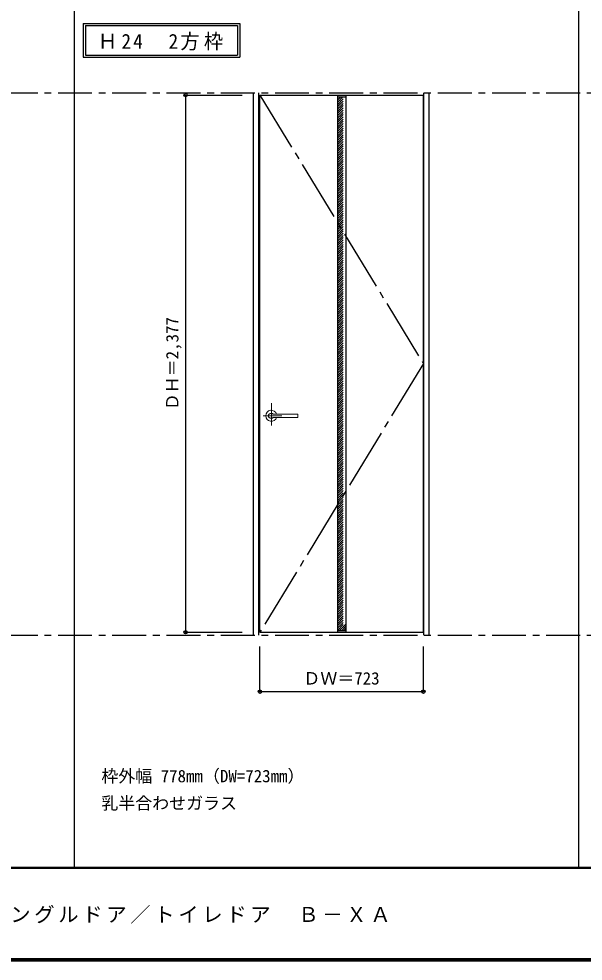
# Model space of a CAD drawing. Units: millimetres, scale not verified. Extents: x -6000 to 5700, y -4307 to 4260.
# Drawn here: x -3503 to -1007, y -4205 to -36 of the extents above; entities that cross this region are included whole.
import ezdxf
from ezdxf.enums import TextEntityAlignment as Align

# ---------------------------------------------------------------- set-up
doc = ezdxf.new("R2010")
doc.units = ezdxf.units.MM
doc.header["$LTSCALE"] = 30
doc.header["$PDMODE"] = 32
doc.header["$PDSIZE"] = 15
for name, pattern in [('CHAIN1', [8, 5, -1, 1, -1]), ('CHAIN2', [12, 9, -1, 1, -1]), ('DASHED1', [1.8, 1.2, -0.6])]:
    doc.linetypes.add(name, pattern=pattern)
for name, color, linetype in [('0-1_通り芯', 7, 'CHAIN1'), ('0-2_扉', 3, 'Continuous'), ('0-3_仕上げ', 7, 'Continuous'), ('0-4_枠', 3, 'Continuous'), ('0-7', 7, 'CHAIN2'), ('0-A_文字', 7, 'Continuous'), ('0-B_寸法', 7, 'Continuous'), ('0-C_ハッチ', 4, 'DASHED1'), ('F-1_枠', 6, 'Continuous'), ('F-A_文字', 7, 'Continuous')]:
    doc.layers.add(name, color=color, linetype=linetype)
doc.layers.add('0-5_レバー', color=7, linetype='Continuous', lineweight=18)
doc.styles.add('ＭＳ ゴシック', font='')
doc.styles.get('ＭＳ ゴシック').set_extended_font_data('MS Gothic')

msp = doc.modelspace()

# ---------------------------------------------------------------- linework, layer by layer
at = {"layer": '0-1_通り芯'}
for p, q in [((-5490, -362.5), (3436.4, -362.5)), ((-5490, -2762.5), (3436.4, -2762.5))]:
    msp.add_line(p, q, dxfattribs=at)
at = {"layer": '0-2_扉'}
for p, q in [((-2436.8, -372.5), (-1713.8, -372.5)), ((-2436.8, -2749.5), (-2436.8, -372.5)), ((-1713.8, -2749.5), (-1713.8, -372.5)), ((-2436.8, -2749.5), (-1713.8, -2749.5))]:
    msp.add_line(p, q, dxfattribs=at)
at = {"layer": '0-3_仕上げ', "color": 3}
for p, q in [((-2094.3, -372.5), (-2094.3, -2749.5)), ((-2056.3, -372.5), (-2056.3, -2749.5))]:
    msp.add_line(p, q, dxfattribs=at)
at = {"layer": '0-3_仕上げ'}
for p, q in [((-2094.3, -380.5), (-2056.3, -380.5)), ((-2094.3, -2741.5), (-2056.3, -2741.5))]:
    msp.add_line(p, q, dxfattribs=at)
at = {"layer": '0-4_枠'}
for p, q in [((-2465.8, -2762.5), (-2465.8, -362.5)), ((-2441.8, -2762.5), (-2441.8, -362.5)), ((-1711.8, -2762.5), (-1711.8, -362.5)), ((-1687.8, -2762.5), (-1687.8, -362.5))]:
    msp.add_line(p, q, dxfattribs=at)
at = {"layer": '0-5_レバー', "color": 4, "linetype": 'CHAIN1'}
for p, q in [((-2386.3, -1735.54), (-2386.3, -1835.39)), ((-2339.5, -1792), (-2422.52, -1792))]:
    msp.add_line(p, q, dxfattribs=at)
at = {"layer": '0-5_レバー'}
for q in [(-2269.3, -1786.51), (-2269.3, -1797.5)]:
    msp.add_line((-2269.3, -1792), q, dxfattribs=at)
for points in [[(-2376.34, -1785.01), (-2377.11, -1784.22), (-2379.08, -1782.85), (-2381.32, -1781.84), (-2383.76, -1781.21), (-2386.3, -1781), (-2388.84, -1781.21), (-2391.27, -1781.84), (-2393.52, -1782.85), (-2395.49, -1784.22), (-2397.11, -1785.89), (-2398.31, -1787.79), (-2399.05, -1789.85), (-2399.3, -1792), (-2399.05, -1794.15), (-2398.31, -1796.21), (-2397.11, -1798.11), (-2395.49, -1799.78), (-2393.52, -1801.15), (-2391.27, -1802.16), (-2388.84, -1802.79), (-2386.3, -1803), (-2383.76, -1802.79), (-2381.32, -1802.16), (-2379.08, -1801.15), (-2377.11, -1799.78), (-2376.34, -1798.99)], [(-2270.8, -1785), (-2280.53, -1785), (-2290.71, -1785), (-2300.31, -1785), (-2309.3, -1785), (-2317.71, -1785), (-2325.52, -1785), (-2332.34, -1785), (-2338.64, -1785), (-2344.4, -1785), (-2349.65, -1785), (-2354.44, -1785), (-2359.09, -1785), (-2363.3, -1785), (-2367.05, -1785), (-2369.05, -1785), (-2370.9, -1785), (-2372.91, -1785.01), (-2375.32, -1785.01), (-2376.81, -1785.01), (-2378.35, -1785.01), (-2379.87, -1785.01), (-2380.97, -1785.01), (-2381.43, -1785.01), (-2381.43, -1785.02)], [(-2270.8, -1785), (-2279.88, -1785), (-2280.28, -1785)], [(-2381.28, -1798.99), (-2381.15, -1798.99), (-2380.71, -1798.99), (-2379.99, -1798.99), (-2378.97, -1798.99), (-2377.71, -1798.99), (-2376.36, -1798.99), (-2373.5, -1798.99), (-2370.52, -1799), (-2367.5, -1799), (-2364.46, -1799), (-2361.39, -1799), (-2358.31, -1799), (-2354.31, -1799), (-2349.9, -1799), (-2344.93, -1799), (-2339.4, -1799), (-2333.31, -1799), (-2326.66, -1799), (-2319.45, -1799), (-2310.86, -1799), (-2301.6, -1799), (-2291.66, -1799), (-2281.05, -1799), (-2270.8, -1799)]]:
    msp.add_lwpolyline(points, dxfattribs=at)
for centre, radius, start, end in [((-2386.3, -1792), 24.55, 16.59952, 343.36736), ((-2270.8, -1786.5), 1.5, 0.00847, 89.9163), ((-2270.8, -1786.5), 1.5, 360, 90.17419), ((-2270.8, -1797.5), 1.5, 270.16419, 0), ((-2270.8, -1797.5), 1.5, 269.91059, 359.99153)]:
    msp.add_arc(centre, radius, start, end, dxfattribs=at)
at = {"layer": '0-7'}
for p, q in [((-2436.8, -372.5), (-1713.8, -1561)), ((-1713.8, -1561), (-2436.8, -2749.5))]:
    msp.add_line(p, q, dxfattribs=at)
at = {"layer": '0-A_文字'}
for p, q in [((-3218.4, -55.5), (-3218.4, -205.5)), ((-3208.4, -65.5), (-3208.4, -195.5)), ((-3208.4, -65.5), (-2535.78, -65.5)), ((-2535.78, -65.5), (-2535.78, -195.5)), ((-3218.4, -205.5), (-2525.78, -205.5)), ((-3208.4, -195.5), (-2535.78, -195.5))]:
    msp.add_line(p, q, dxfattribs=at)
msp.add_lwpolyline([(-3218.4, -55.5), (-2525.78, -55.5), (-2525.78, -205.5)], dxfattribs=at)
at = {"layer": '0-B_寸法', "color": 4}
for p, q in [((-2765.8, -372.5), (-2515.8, -372.5)), ((-2765.8, -372.5), (-2765.8, -2749.5)), ((-2765.8, -2749.5), (-2515.8, -2749.5)), ((-2436.8, -3012.5), (-2436.8, -2812.5)), ((-1713.8, -3012.5), (-1713.8, -2812.5)), ((-2436.8, -3012.5), (-1713.8, -3012.5))]:
    msp.add_line(p, q, dxfattribs=at)
at = {"layer": '0-B_寸法'}
for p in [(-2765.8, -372.5), (-2765.8, -2749.5), (-2436.8, -3012.5), (-1713.8, -3012.5)]:
    msp.add_point(p, dxfattribs=at)
at = {"layer": '0-C_ハッチ'}
for p, q in [((-2094.3, -385.61), (-2089.19, -380.5)), ((-2094.3, -395.51), (-2079.29, -380.5)), ((-2094.3, -405.41), (-2069.39, -380.5)), ((-2094.3, -415.31), (-2059.49, -380.5)), ((-2094.3, -425.21), (-2056.3, -387.21)), ((-2094.3, -435.11), (-2056.69, -397.5)), ((-2094.3, -445.01), (-2056.3, -407.01)), ((-2094.3, -454.91), (-2056.3, -416.91)), ((-2094.3, -464.81), (-2056.3, -426.81)), ((-2094.3, -474.71), (-2056.3, -436.71)), ((-2094.3, -484.61), (-2056.3, -446.61)), ((-2094.3, -494.51), (-2056.3, -456.51)), ((-2094.3, -504.41), (-2056.3, -466.41)), ((-2094.3, -514.31), (-2056.3, -476.31)), ((-2094.3, -524.21), (-2056.3, -486.21)), ((-2094.3, -534.11), (-2056.3, -496.11)), ((-2094.3, -544.01), (-2056.3, -506.01)), ((-2094.3, -553.9), (-2056.3, -515.9)), ((-2094.3, -563.8), (-2056.3, -525.8)), ((-2094.3, -573.7), (-2056.3, -535.7)), ((-2094.3, -583.6), (-2056.3, -545.6)), ((-2094.3, -593.5), (-2056.3, -555.5)), ((-2094.3, -603.4), (-2056.3, -565.4)), ((-2094.3, -613.3), (-2056.3, -575.3)), ((-2094.3, -623.2), (-2056.3, -585.2)), ((-2094.3, -633.1), (-2056.3, -595.1)), ((-2094.3, -643), (-2056.3, -605)), ((-2094.3, -652.9), (-2056.3, -614.9)), ((-2094.3, -662.8), (-2056.3, -624.8)), ((-2094.3, -672.7), (-2056.3, -634.7)), ((-2094.3, -682.6), (-2056.3, -644.6)), ((-2094.3, -692.5), (-2056.3, -654.5)), ((-2094.3, -702.4), (-2056.3, -664.4)), ((-2094.3, -712.3), (-2056.3, -674.3)), ((-2094.3, -722.2), (-2056.3, -684.2)), ((-2094.3, -732.1), (-2056.3, -694.1)), ((-2094.3, -742), (-2056.3, -704)), ((-2094.3, -751.89), (-2056.3, -713.89)), ((-2094.3, -761.79), (-2056.3, -723.79)), ((-2094.3, -771.69), (-2056.3, -733.69)), ((-2094.3, -781.59), (-2056.3, -743.59)), ((-2094.3, -791.49), (-2056.3, -753.49)), ((-2094.3, -801.39), (-2056.3, -763.39)), ((-2094.3, -811.29), (-2056.3, -773.29)), ((-2094.3, -821.19), (-2056.3, -783.19)), ((-2094.3, -831.09), (-2056.3, -793.09)), ((-2094.3, -840.99), (-2056.3, -802.99)), ((-2094.3, -850.89), (-2056.3, -812.89)), ((-2094.3, -860.79), (-2056.3, -822.79)), ((-2094.3, -870.69), (-2056.3, -832.69)), ((-2094.3, -880.59), (-2056.3, -842.59)), ((-2094.3, -890.49), (-2056.3, -852.49)), ((-2094.3, -900.39), (-2056.3, -862.39)), ((-2094.3, -910.29), (-2056.3, -872.29)), ((-2094.3, -920.19), (-2056.3, -882.19)), ((-2094.3, -930.09), (-2056.3, -892.09)), ((-2094.3, -939.98), (-2056.3, -901.98)), ((-2094.3, -949.88), (-2056.3, -911.88)), ((-2094.3, -959.78), (-2056.3, -921.78)), ((-2094.3, -969.68), (-2056.3, -931.68)), ((-2094.3, -979.58), (-2056.3, -941.58)), ((-2094.3, -989.48), (-2056.3, -951.48)), ((-2094.3, -999.38), (-2056.3, -961.38)), ((-2094.3, -1009.28), (-2056.3, -971.28)), ((-2094.3, -1019.18), (-2056.3, -981.18)), ((-2094.3, -1029.08), (-2056.3, -991.08)), ((-2094.3, -1038.98), (-2056.3, -1000.98)), ((-2094.3, -1048.88), (-2056.3, -1010.88)), ((-2094.3, -1058.78), (-2056.3, -1020.78)), ((-2094.3, -1068.68), (-2056.3, -1030.68)), ((-2094.3, -1078.58), (-2056.3, -1040.58)), ((-2094.3, -1088.48), (-2056.3, -1050.48)), ((-2094.3, -1098.38), (-2056.3, -1060.38)), ((-2094.3, -1108.28), (-2056.3, -1070.28)), ((-2094.3, -1118.18), (-2056.3, -1080.18)), ((-2094.3, -1128.08), (-2056.3, -1090.08)), ((-2094.3, -1137.97), (-2056.3, -1099.97)), ((-2094.3, -1147.87), (-2056.3, -1109.87)), ((-2094.3, -1157.77), (-2056.3, -1119.77)), ((-2094.3, -1167.67), (-2056.3, -1129.67)), ((-2094.3, -1177.57), (-2056.3, -1139.57)), ((-2094.3, -1187.47), (-2056.3, -1149.47)), ((-2094.3, -1197.37), (-2056.3, -1159.37)), ((-2094.3, -1207.27), (-2056.3, -1169.27)), ((-2094.3, -1217.17), (-2056.3, -1179.17)), ((-2094.3, -1227.07), (-2056.3, -1189.07)), ((-2094.3, -1236.97), (-2056.3, -1198.97)), ((-2094.3, -1246.87), (-2056.3, -1208.87)), ((-2094.3, -1256.77), (-2056.3, -1218.77)), ((-2094.3, -1266.67), (-2056.3, -1228.67)), ((-2094.3, -1276.57), (-2056.3, -1238.57)), ((-2094.3, -1286.47), (-2056.3, -1248.47)), ((-2094.3, -1296.37), (-2056.3, -1258.37)), ((-2094.3, -1306.27), (-2056.3, -1268.27)), ((-2094.3, -1316.17), (-2056.3, -1278.17)), ((-2094.3, -1326.07), (-2056.3, -1288.07)), ((-2094.3, -1335.96), (-2056.3, -1297.96)), ((-2094.3, -1345.86), (-2056.3, -1307.86)), ((-2094.3, -1355.76), (-2056.3, -1317.76)), ((-2094.3, -1365.66), (-2056.3, -1327.66)), ((-2094.3, -1375.56), (-2056.3, -1337.56)), ((-2094.3, -1385.46), (-2056.3, -1347.46)), ((-2094.3, -1395.36), (-2056.3, -1357.36)), ((-2094.3, -1405.26), (-2056.3, -1367.26)), ((-2094.3, -1415.16), (-2056.3, -1377.16)), ((-2094.3, -1425.06), (-2056.3, -1387.06)), ((-2094.3, -1434.96), (-2056.3, -1396.96)), ((-2094.3, -1444.86), (-2056.3, -1406.86)), ((-2094.3, -1454.76), (-2056.3, -1416.76)), ((-2094.3, -1464.66), (-2056.3, -1426.66)), ((-2094.3, -1474.56), (-2056.3, -1436.56)), ((-2094.3, -1484.46), (-2056.3, -1446.46)), ((-2094.3, -1494.36), (-2056.3, -1456.36)), ((-2094.3, -1504.26), (-2056.3, -1466.26)), ((-2094.3, -1514.16), (-2056.3, -1476.16)), ((-2094.3, -1524.06), (-2056.3, -1486.06)), ((-2094.3, -1533.95), (-2056.3, -1495.95)), ((-2094.3, -1543.85), (-2056.3, -1505.85)), ((-2094.3, -1553.75), (-2056.3, -1515.75)), ((-2094.3, -1563.65), (-2056.3, -1525.65)), ((-2094.3, -1573.55), (-2056.3, -1535.55)), ((-2094.3, -1583.45), (-2056.3, -1545.45)), ((-2094.3, -1593.35), (-2056.3, -1555.35)), ((-2094.3, -1603.25), (-2056.3, -1565.25)), ((-2094.3, -1613.15), (-2056.3, -1575.15)), ((-2094.3, -1623.05), (-2056.3, -1585.05)), ((-2094.3, -1632.95), (-2056.3, -1594.95)), ((-2094.3, -1642.85), (-2056.3, -1604.85)), ((-2094.3, -1652.75), (-2056.3, -1614.75)), ((-2094.3, -1662.65), (-2056.3, -1624.65)), ((-2094.3, -1672.55), (-2056.3, -1634.55)), ((-2094.3, -1682.45), (-2056.3, -1644.45)), ((-2094.3, -1692.35), (-2056.3, -1654.35)), ((-2094.3, -1702.25), (-2056.3, -1664.25)), ((-2094.3, -1712.15), (-2056.3, -1674.15)), ((-2094.3, -1722.05), (-2056.3, -1684.05)), ((-2094.3, -1731.94), (-2056.3, -1693.94)), ((-2094.3, -1741.84), (-2056.3, -1703.84)), ((-2094.3, -1751.74), (-2056.3, -1713.74)), ((-2094.3, -1761.64), (-2056.3, -1723.64)), ((-2094.3, -1771.54), (-2056.3, -1733.54)), ((-2094.3, -1781.44), (-2056.3, -1743.44)), ((-2094.3, -1791.34), (-2056.3, -1753.34)), ((-2094.3, -1801.24), (-2056.3, -1763.24)), ((-2094.3, -1811.14), (-2056.3, -1773.14)), ((-2094.3, -1821.04), (-2056.3, -1783.04)), ((-2094.3, -1830.94), (-2056.3, -1792.94)), ((-2094.3, -1840.84), (-2056.3, -1802.84)), ((-2094.3, -1850.74), (-2056.3, -1812.74)), ((-2094.3, -1860.64), (-2056.3, -1822.64)), ((-2094.3, -1870.54), (-2056.3, -1832.54)), ((-2094.3, -1880.44), (-2056.3, -1842.44)), ((-2094.3, -1890.34), (-2056.3, -1852.34)), ((-2094.3, -1900.24), (-2056.3, -1862.24)), ((-2094.3, -1910.14), (-2056.3, -1872.14)), ((-2094.3, -1920.03), (-2056.3, -1882.03)), ((-2094.3, -1929.93), (-2056.3, -1891.93)), ((-2094.3, -1939.83), (-2056.3, -1901.83)), ((-2094.3, -1949.73), (-2056.3, -1911.73)), ((-2094.3, -1959.63), (-2056.3, -1921.63)), ((-2094.3, -1969.53), (-2056.3, -1931.53)), ((-2094.3, -1979.43), (-2056.3, -1941.43)), ((-2094.3, -1989.33), (-2056.3, -1951.33)), ((-2094.3, -1999.23), (-2056.3, -1961.23)), ((-2094.3, -2009.13), (-2056.3, -1971.13)), ((-2094.3, -2019.03), (-2056.3, -1981.03)), ((-2094.3, -2028.93), (-2056.3, -1990.93)), ((-2094.3, -2038.83), (-2056.3, -2000.83)), ((-2094.3, -2048.73), (-2056.3, -2010.73)), ((-2094.3, -2058.63), (-2056.3, -2020.63)), ((-2094.3, -2068.53), (-2056.3, -2030.53)), ((-2094.3, -2078.43), (-2056.3, -2040.43)), ((-2094.3, -2088.33), (-2056.3, -2050.33)), ((-2094.3, -2098.23), (-2056.3, -2060.23)), ((-2094.3, -2108.13), (-2056.3, -2070.13)), ((-2094.3, -2118.02), (-2056.3, -2080.02)), ((-2094.3, -2127.92), (-2056.3, -2089.92)), ((-2094.3, -2137.82), (-2056.3, -2099.82)), ((-2094.3, -2147.72), (-2056.3, -2109.72)), ((-2094.3, -2157.62), (-2056.3, -2119.62)), ((-2094.3, -2167.52), (-2056.3, -2129.52)), ((-2094.3, -2177.42), (-2056.3, -2139.42)), ((-2094.3, -2187.32), (-2056.3, -2149.32)), ((-2094.3, -2197.22), (-2056.3, -2159.22)), ((-2094.3, -2207.12), (-2056.3, -2169.12)), ((-2094.3, -2217.02), (-2056.3, -2179.02)), ((-2094.3, -2226.92), (-2056.3, -2188.92)), ((-2094.3, -2236.82), (-2056.3, -2198.82)), ((-2094.3, -2246.72), (-2056.3, -2208.72)), ((-2094.3, -2256.62), (-2056.3, -2218.62)), ((-2094.3, -2266.52), (-2056.3, -2228.52)), ((-2094.3, -2276.42), (-2056.3, -2238.42)), ((-2094.3, -2286.32), (-2056.3, -2248.32)), ((-2094.3, -2296.22), (-2056.3, -2258.22)), ((-2094.3, -2306.12), (-2056.3, -2268.12)), ((-2094.3, -2316.01), (-2056.3, -2278.01)), ((-2094.3, -2325.91), (-2056.3, -2287.91)), ((-2094.3, -2335.81), (-2056.3, -2297.81)), ((-2094.3, -2345.71), (-2056.3, -2307.71)), ((-2094.3, -2355.61), (-2056.3, -2317.61)), ((-2094.3, -2365.51), (-2056.3, -2327.51)), ((-2094.3, -2375.41), (-2056.3, -2337.41)), ((-2094.3, -2385.31), (-2056.3, -2347.31)), ((-2094.3, -2395.21), (-2056.3, -2357.21)), ((-2094.3, -2405.11), (-2056.3, -2367.11)), ((-2094.3, -2415.01), (-2056.3, -2377.01)), ((-2094.3, -2424.91), (-2056.3, -2386.91)), ((-2094.3, -2434.81), (-2056.3, -2396.81)), ((-2094.3, -2444.71), (-2056.3, -2406.71)), ((-2094.3, -2454.61), (-2056.3, -2416.61)), ((-2094.3, -2464.51), (-2056.3, -2426.51)), ((-2094.3, -2474.41), (-2056.3, -2436.41)), ((-2094.3, -2484.31), (-2056.3, -2446.31)), ((-2094.3, -2494.21), (-2056.3, -2456.21)), ((-2094.3, -2504.11), (-2056.3, -2466.11)), ((-2094.3, -2514), (-2056.3, -2476)), ((-2094.3, -2523.9), (-2056.3, -2485.9)), ((-2094.3, -2533.8), (-2056.3, -2495.8)), ((-2094.3, -2543.7), (-2056.3, -2505.7)), ((-2094.3, -2553.6), (-2056.3, -2515.6)), ((-2094.3, -2563.5), (-2056.3, -2525.5)), ((-2094.3, -2573.4), (-2056.3, -2535.4)), ((-2094.3, -2583.3), (-2056.3, -2545.3)), ((-2094.3, -2593.2), (-2056.3, -2555.2)), ((-2094.3, -2603.1), (-2056.3, -2565.1)), ((-2094.3, -2613), (-2056.3, -2575)), ((-2094.3, -2622.9), (-2056.3, -2584.9)), ((-2094.3, -2632.8), (-2056.3, -2594.8)), ((-2094.3, -2642.7), (-2056.3, -2604.7)), ((-2094.3, -2652.6), (-2056.3, -2614.6)), ((-2094.3, -2662.5), (-2056.3, -2624.5)), ((-2094.3, -2672.4), (-2056.3, -2634.4)), ((-2094.3, -2682.3), (-2056.3, -2644.3)), ((-2094.3, -2692.2), (-2056.3, -2654.2)), ((-2094.3, -2702.1), (-2056.3, -2664.1)), ((-2094.3, -2711.99), (-2056.3, -2673.99)), ((-2094.3, -2721.89), (-2056.3, -2683.89)), ((-2094.3, -2731.79), (-2056.3, -2693.79)), ((-2094.11, -2741.5), (-2056.3, -2703.69)), ((-2084.21, -2741.5), (-2056.3, -2713.59)), ((-2074.31, -2741.5), (-2056.3, -2723.49)), ((-2064.41, -2741.5), (-2056.3, -2733.39))]:
    msp.add_line(p, q, dxfattribs=at)
at = {"layer": 'F-1_枠'}
for p, q in [((-3258.4, 4175), (-3258.4, -3790)), ((-1026.8, 4175), (-1026.8, -3790)), ((5700, -3790), (-6000, -3790)), ((5700, -3795), (-6000, -3795)), ((5700, -4195), (-6000, -4195)), ((5700, -4200), (-6000, -4200)), ((5700, -4205), (-6000, -4205))]:
    msp.add_line(p, q, dxfattribs=at)

# ---------------------------------------------------------------- texts
at = {"layer": '0-A_文字', "style": 'ＭＳ ゴシック'}
for s, p in [('枠外幅 778mm（DW=723mm）', (-3138.4, -3430)), ('乳半合わせガラス', (-3138.4, -3550))]:
    msp.add_text(s, height=54.99, dxfattribs=at).set_placement(p, align=Align.BOTTOM_LEFT)
at = {"layer": '0-A_文字', "insert": (-3153.74, -175.5), "char_height": 65.98, "attachment_point": 7, "style": 'ＭＳ ゴシック'}
msp.add_mtext('\\T1.22;\\W0.95;Ｈ24\u30002方枠', dxfattribs=at)
at = {"layer": '0-B_寸法', "style": 'ＭＳ ゴシック'}
msp.add_text('ＤＨ＝2,377', height=54.99, rotation=90, dxfattribs=at).set_placement((-2780.8, -1767.25), align=Align.BOTTOM_LEFT)
msp.add_text('ＤＷ＝723', height=54.99, dxfattribs=at).set_placement((-2244.55, -2997.5), align=Align.BOTTOM_LEFT)
at = {"layer": 'F-A_文字', "insert": (-5240, -4040), "char_height": 65.98, "attachment_point": 7, "style": 'ＭＳ ゴシック'}
msp.add_mtext('\\T1.18;ドレタス\u3000Ｈ24（3方枠／2方枠）シングルドア／トイレドア\u3000Ｂ－ＸＡ', dxfattribs=at)

doc.saveas('drawing.dxf')
